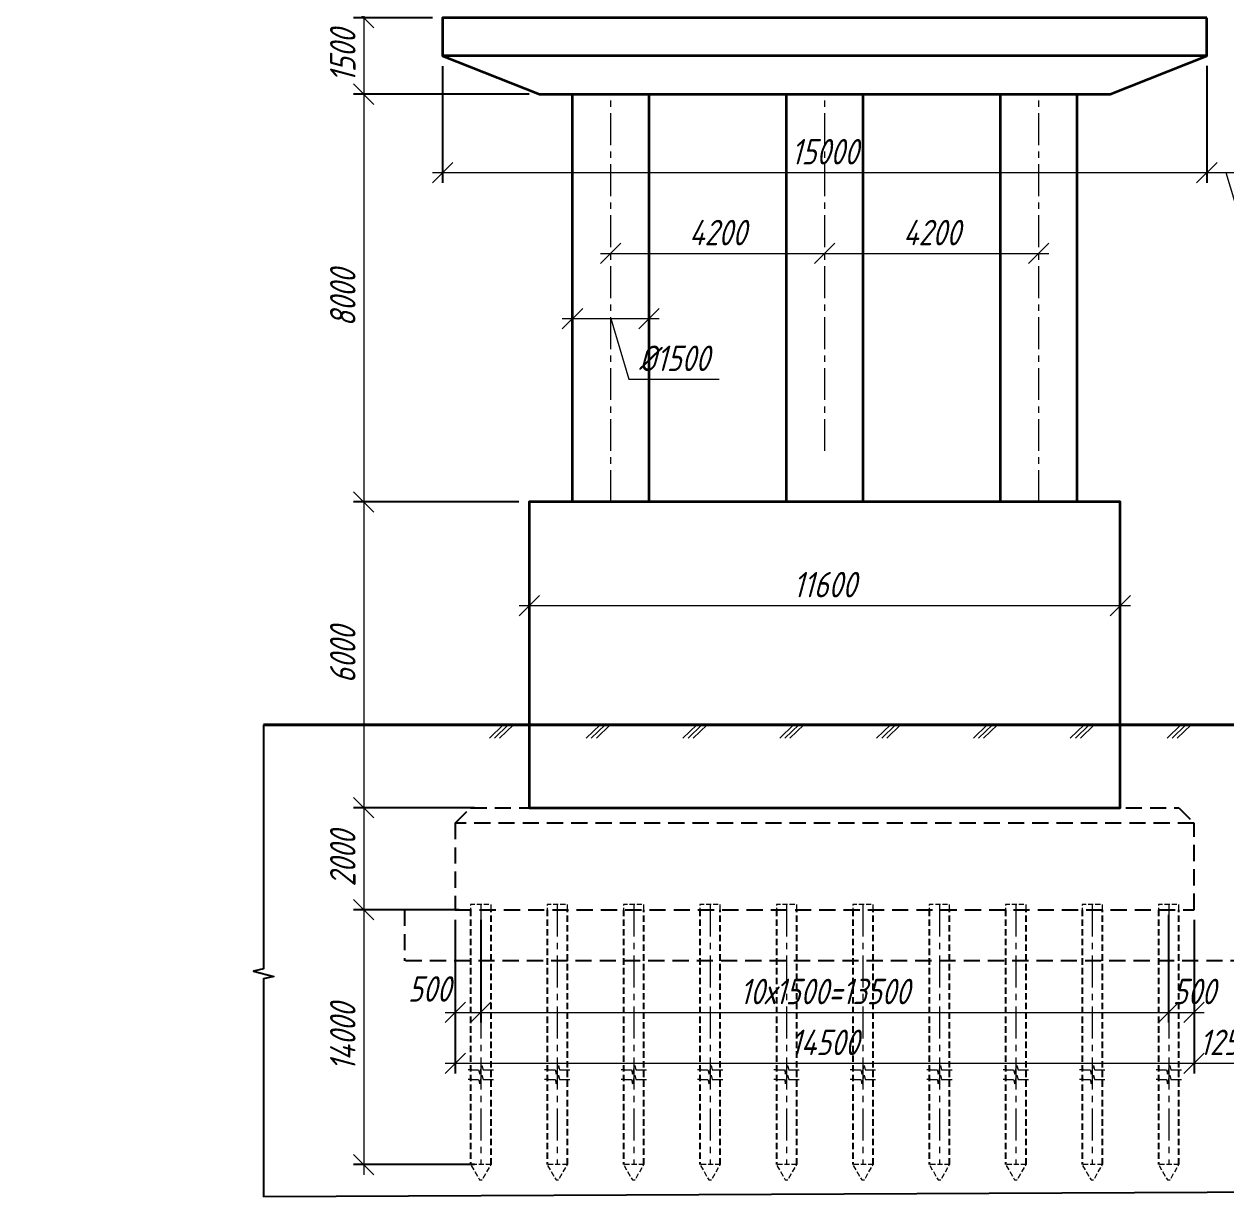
# Model space of a CAD drawing. Header units: millimetres. Extents: x 265754 to 14267433, y -6145605 to 2433772.
# Drawn here: x 7211246 to 7234835, y 15240 to 38347 of the extents above; entities that cross this region are included whole.
import ezdxf
from ezdxf import colors
from ezdxf.entities.mleader import LeaderData, LeaderLine
from ezdxf.math import Vec2, Vec3

# ---------------------------------------------------------------- set-up
doc = ezdxf.new("R2010")
doc.units = ezdxf.units.MM
for name, pattern in [('DASHED', [7, 5, -2, 0]), ('невидимая', [9.525, 6.35, -3.175]), ('осевая', [2, 1.25, -0.25, 0.25, -0.25])]:
    doc.linetypes.add(name, pattern=pattern)
for name, color, linetype, lineweight in [('01_Основные', 7, 'Continuous', 40), ('04_Невидимые', 3, 'Continuous', 13), ('1-Бетон', 106, 'Continuous', 35), ('ИС_Выноска', 3, 'Continuous', 18), ('ИС_Ось', 3, 'осевая', 18), ('ИС_Размер', 3, 'Continuous', 18), ('ИС_Тонкая', 3, 'Continuous', 18)]:
    doc.layers.add(name, color=color, linetype=linetype, lineweight=lineweight)
doc.layers.add('ИС_Невидимая', color=4, linetype='невидимая')
doc.styles.add('0', font='isocpeur.ttf', dxfattribs={"width": 0.8, "oblique": 15})
doc.dimstyles.new('М200', dxfattribs={"dimscale": 200, "dimtxt": 2.5, "dimasz": 2, "dimexe": 1, "dimexo": 1, "dimgap": 0.8, "dimtad": 1, "dimdec": 0, "dimzin": 0, "dimdsep": 46, "dimtxsty": '0', "dimblk": 'OBLIQUE', "dimcen": 0.09, "dimdle": 1, "dimclrd": 256, "dimclre": 256, "dimclrt": 256, "dimadec": 4, "dimazin": 0, "dimtfac": 1, "dimtdec": 0, "dimtmove": 1, "dimatfit": 2, "dimfxl": 1, "dimtolj": 1, "dimtzin": 0, "dimlwd": -1, "dimarcsym": 0})

# ---------------------------------------------------------------- blocks, each defined once
blk = doc.blocks.new('_OBLIQUE')
at = {"color": 0, "linetype": 'ByBlock', "lineweight": -2}
blk.add_line((0.5, 0.5), (-0.5, -0.5), dxfattribs=at)
blk = doc.blocks.new('*D952')
at = {"layer": 'Defpoints', "color": 0, "linetype": 'Continuous', "transparency": 16777216}
for p in [(7222760, 33847), (7226960, 33847), (7226960, 33847)]:
    blk.add_point(p, dxfattribs=at)
at = {"layer": 'ИС_Размер', "transparency": 16777216}
blk.add_line((7222560, 33847), (7227160, 33847), dxfattribs=at)
at = {"layer": 'ИС_Размер', "linetype": 'Continuous', "transparency": 16777216, "xscale": 400, "yscale": 400, "zscale": 400, "rotation": 180}
blk.add_blockref('_OBLIQUE', (7222760, 33847), dxfattribs=at)
at = {"layer": 'ИС_Размер', "linetype": 'Continuous', "transparency": 16777216, "xscale": 400, "yscale": 400, "zscale": 400}
blk.add_blockref('_OBLIQUE', (7226960, 33847), dxfattribs=at)
at = {"layer": 'ИС_Размер', "linetype": 'Continuous', "transparency": 16777216, "insert": (7224860, 34257), "char_height": 500, "attachment_point": 5, "style": '0'}
blk.add_mtext('\\A1;4200', dxfattribs=at)
blk = doc.blocks.new('*D953')
at = {"layer": 'Defpoints', "color": 0, "linetype": 'Continuous', "transparency": 16777216}
for p in [(7226960, 33847), (7231160, 33847), (7231160, 33847)]:
    blk.add_point(p, dxfattribs=at)
at = {"layer": 'ИС_Размер', "transparency": 16777216}
blk.add_line((7226760, 33847), (7231360, 33847), dxfattribs=at)
at = {"layer": 'ИС_Размер', "linetype": 'Continuous', "transparency": 16777216, "xscale": 400, "yscale": 400, "zscale": 400, "rotation": 180}
blk.add_blockref('_OBLIQUE', (7226960, 33847), dxfattribs=at)
at = {"layer": 'ИС_Размер', "linetype": 'Continuous', "transparency": 16777216, "xscale": 400, "yscale": 400, "zscale": 400}
blk.add_blockref('_OBLIQUE', (7231160, 33847), dxfattribs=at)
at = {"layer": 'ИС_Размер', "linetype": 'Continuous', "transparency": 16777216, "insert": (7229060, 34257), "char_height": 500, "attachment_point": 5, "style": '0'}
blk.add_mtext('\\A1;4200', dxfattribs=at)
blk = doc.blocks.new('*D954')
at = {"layer": 'Defpoints', "color": 0, "linetype": 'Continuous', "transparency": 16777216}
for p in [(7221161, 26940), (7232761, 26940), (7232761, 26940)]:
    blk.add_point(p, dxfattribs=at)
at = {"layer": 'ИС_Размер', "transparency": 16777216}
blk.add_line((7220961, 26940), (7232961, 26940), dxfattribs=at)
at = {"layer": 'ИС_Размер', "linetype": 'Continuous', "transparency": 16777216, "xscale": 400, "yscale": 400, "zscale": 400, "rotation": 180}
blk.add_blockref('_OBLIQUE', (7221161, 26940), dxfattribs=at)
at = {"layer": 'ИС_Размер', "linetype": 'Continuous', "transparency": 16777216, "xscale": 400, "yscale": 400, "zscale": 400}
blk.add_blockref('_OBLIQUE', (7232761, 26940), dxfattribs=at)
at = {"layer": 'ИС_Размер', "linetype": 'Continuous', "transparency": 16777216, "insert": (7226961, 27350), "char_height": 500, "attachment_point": 5, "style": '0'}
blk.add_mtext('\\A1;11600', dxfattribs=at)
blk = doc.blocks.new('*D1112')
at = {"layer": 'Defpoints', "color": 0, "linetype": 'Continuous', "transparency": 16777216}
for p in [(7219460, 37722, 5778), (7234460, 37726, 5778), (7234460, 35432)]:
    blk.add_point(p, dxfattribs=at)
at = {"layer": 'ИС_Размер', "lineweight": -2, "transparency": 16777216}
for p, q in [((7219460, 37522), (7219460, 35232)), ((7234460, 37526), (7234460, 35232))]:
    blk.add_line(p, q, dxfattribs=at)
at = {"layer": 'ИС_Размер', "transparency": 16777216}
blk.add_line((7219260, 35432), (7234660, 35432), dxfattribs=at)
at = {"layer": 'ИС_Размер', "linetype": 'Continuous', "transparency": 16777216, "xscale": 400, "yscale": 400, "zscale": 400, "rotation": 180}
blk.add_blockref('_OBLIQUE', (7219460, 35432), dxfattribs=at)
at = {"layer": 'ИС_Размер', "linetype": 'Continuous', "transparency": 16777216, "xscale": 400, "yscale": 400, "zscale": 400}
blk.add_blockref('_OBLIQUE', (7234460, 35432), dxfattribs=at)
at = {"layer": 'ИС_Размер', "linetype": 'Continuous', "transparency": 16777216, "insert": (7226960, 35842), "char_height": 500, "attachment_point": 5, "style": '0'}
blk.add_mtext('\\A1;15000', dxfattribs=at)
blk = doc.blocks.new('*D962')
at = {"layer": 'Defpoints', "color": 0, "linetype": 'Continuous', "transparency": 16777216}
for p in [(7222010, 32761, 5778), (7223510, 32761, 5778), (7223510, 32570)]:
    blk.add_point(p, dxfattribs=at)
at = {"layer": 'ИС_Размер', "transparency": 16777216}
for p, q in [((7221810, 32570), (7223710, 32570)), ((7222760, 32570), (7223117, 31380)), ((7223117, 31380), (7224891, 31380))]:
    blk.add_line(p, q, dxfattribs=at)
at = {"layer": 'ИС_Размер', "lineweight": -2, "transparency": 16777216}
for p, q in [((7222010, 32561), (7222010, 32370)), ((7223510, 32561), (7223510, 32370))]:
    blk.add_line(p, q, dxfattribs=at)
at = {"layer": 'ИС_Размер', "linetype": 'Continuous', "transparency": 16777216, "xscale": 400, "yscale": 400, "zscale": 400, "rotation": 180}
blk.add_blockref('_OBLIQUE', (7222010, 32570), dxfattribs=at)
at = {"layer": 'ИС_Размер', "linetype": 'Continuous', "transparency": 16777216, "xscale": 400, "yscale": 400, "zscale": 400}
blk.add_blockref('_OBLIQUE', (7223510, 32570), dxfattribs=at)
at = {"layer": 'ИС_Размер', "linetype": 'Continuous', "transparency": 16777216, "insert": (7224004, 31790), "char_height": 500, "attachment_point": 5, "style": '0'}
blk.add_mtext('\\A1;%%C1500', dxfattribs=at)
blk = doc.blocks.new('*D1109')
at = {"layer": 'Defpoints', "color": 0, "linetype": 'Continuous', "transparency": 16777216}
for p in [(7220285, 22972, 5778), (7217912, 20972), (7219986, 20972, 5778)]:
    blk.add_point(p, dxfattribs=at)
at = {"layer": 'ИС_Размер', "transparency": 16777216}
blk.add_line((7217912, 23172), (7217912, 20772), dxfattribs=at)
at = {"layer": 'ИС_Размер', "lineweight": -2, "transparency": 16777216}
for p, q in [((7220085, 22972), (7217712, 22972)), ((7219786, 20972), (7217712, 20972))]:
    blk.add_line(p, q, dxfattribs=at)
at = {"layer": 'ИС_Размер', "linetype": 'Continuous', "transparency": 16777216, "xscale": 400, "yscale": 400, "zscale": 400}
for p, rotation in [((7217912, 22972), 90), ((7217912, 20972), 270)]:
    blk.add_blockref('_OBLIQUE', p, dxfattribs=dict(at, rotation=rotation))
at = {"layer": 'ИС_Размер', "linetype": 'Continuous', "transparency": 16777216, "insert": (7217502, 21972), "char_height": 500, "attachment_point": 5, "rotation": 90, "style": '0'}
blk.add_mtext('\\A1;2000', dxfattribs=at)
blk = doc.blocks.new('*D1116')
at = {"layer": 'Defpoints', "color": 0, "linetype": 'Continuous', "transparency": 16777216}
for p in [(7235210, 38222, 5778), (7234460, 37722, 5778), (7235210, 35432)]:
    blk.add_point(p, dxfattribs=at)
at = {"layer": 'ИС_Размер', "lineweight": -2, "transparency": 16777216}
for p, q in [((7235210, 38022), (7235210, 35232)), ((7234460, 37522), (7234460, 35232))]:
    blk.add_line(p, q, dxfattribs=at)
at = {"layer": 'ИС_Размер', "transparency": 16777216}
for p, q in [((7234260, 35432), (7235410, 35432)), ((7234835, 35432), (7235192, 34242)), ((7235192, 34242), (7236406, 34242))]:
    blk.add_line(p, q, dxfattribs=at)
at = {"layer": 'ИС_Размер', "linetype": 'Continuous', "transparency": 16777216, "xscale": 400, "yscale": 400, "zscale": 400, "rotation": 180}
blk.add_blockref('_OBLIQUE', (7234460, 35432), dxfattribs=at)
at = {"layer": 'ИС_Размер', "linetype": 'Continuous', "transparency": 16777216, "xscale": 400, "yscale": 400, "zscale": 400}
blk.add_blockref('_OBLIQUE', (7235210, 35432), dxfattribs=at)
at = {"layer": 'ИС_Размер', "linetype": 'Continuous', "transparency": 16777216, "insert": (7235799, 34652), "char_height": 500, "attachment_point": 5, "style": '0'}
blk.add_mtext('\\A1;750', dxfattribs=at)
blk = doc.blocks.new('*D1127')
at = {"layer": 'Defpoints', "color": 0, "linetype": 'Continuous', "transparency": 16777216}
for p in [(7218710, 20972, 5778), (7217912, 15972), (7220287, 15972, 5778)]:
    blk.add_point(p, dxfattribs=at)
at = {"layer": 'ИС_Размер', "transparency": 16777216}
blk.add_line((7217912, 21172), (7217912, 15772), dxfattribs=at)
at = {"layer": 'ИС_Размер', "lineweight": -2, "transparency": 16777216}
for p, q in [((7218510, 20972), (7217712, 20972)), ((7220087, 15972), (7217712, 15972))]:
    blk.add_line(p, q, dxfattribs=at)
at = {"layer": 'ИС_Размер', "linetype": 'Continuous', "transparency": 16777216, "xscale": 400, "yscale": 400, "zscale": 400}
for p, rotation in [((7217912, 20972), 90), ((7217912, 15972), 270)]:
    blk.add_blockref('_OBLIQUE', p, dxfattribs=dict(at, rotation=rotation))
at = {"layer": 'ИС_Размер', "linetype": 'Continuous', "transparency": 16777216, "insert": (7217502, 18472), "char_height": 500, "attachment_point": 5, "rotation": 90, "style": '0'}
blk.add_mtext('\\A1;14000', dxfattribs=at)
blk = doc.blocks.new('*D1128')
at = {"layer": 'Defpoints', "color": 0, "linetype": 'Continuous', "transparency": 16777216}
for p in [(7219460, 38472, 5778), (7217912, 36972), (7221360, 36972, 5778)]:
    blk.add_point(p, dxfattribs=at)
at = {"layer": 'ИС_Размер', "lineweight": -2, "transparency": 16777216}
for p, q in [((7219260, 38472), (7217712, 38472)), ((7221160, 36972), (7217712, 36972))]:
    blk.add_line(p, q, dxfattribs=at)
at = {"layer": 'ИС_Размер', "transparency": 16777216}
blk.add_line((7217912, 38672), (7217912, 36772), dxfattribs=at)
at = {"layer": 'ИС_Размер', "linetype": 'Continuous', "transparency": 16777216, "xscale": 400, "yscale": 400, "zscale": 400}
for p, rotation in [((7217912, 38472), 90), ((7217912, 36972), 270)]:
    blk.add_blockref('_OBLIQUE', p, dxfattribs=dict(at, rotation=rotation))
at = {"layer": 'ИС_Размер', "linetype": 'Continuous', "transparency": 16777216, "insert": (7217502, 37722), "char_height": 500, "attachment_point": 5, "rotation": 90, "style": '0'}
blk.add_mtext('\\A1;1500', dxfattribs=at)
blk = doc.blocks.new('*D1129')
at = {"layer": 'Defpoints', "color": 0, "linetype": 'Continuous', "transparency": 16777216}
for p in [(7221360, 36972, 5778), (7217912, 28972), (7221160, 28972, 5778)]:
    blk.add_point(p, dxfattribs=at)
at = {"layer": 'ИС_Размер', "transparency": 16777216}
blk.add_line((7217912, 37172), (7217912, 28772), dxfattribs=at)
at = {"layer": 'ИС_Размер', "lineweight": -2, "transparency": 16777216}
for p, q in [((7221160, 36972), (7217712, 36972)), ((7220960, 28972), (7217712, 28972))]:
    blk.add_line(p, q, dxfattribs=at)
at = {"layer": 'ИС_Размер', "linetype": 'Continuous', "transparency": 16777216, "xscale": 400, "yscale": 400, "zscale": 400}
for p, rotation in [((7217912, 36972), 90), ((7217912, 28972), 270)]:
    blk.add_blockref('_OBLIQUE', p, dxfattribs=dict(at, rotation=rotation))
at = {"layer": 'ИС_Размер', "linetype": 'Continuous', "transparency": 16777216, "insert": (7217502, 32972), "char_height": 500, "attachment_point": 5, "rotation": 90, "style": '0'}
blk.add_mtext('\\A1;8000', dxfattribs=at)
blk = doc.blocks.new('*D1130')
at = {"layer": 'Defpoints', "color": 0, "linetype": 'Continuous', "transparency": 16777216}
for p in [(7221160, 28972, 5778), (7217912, 22972), (7220285, 22972, 5778)]:
    blk.add_point(p, dxfattribs=at)
at = {"layer": 'ИС_Размер', "transparency": 16777216}
blk.add_line((7217912, 29172), (7217912, 22772), dxfattribs=at)
at = {"layer": 'ИС_Размер', "lineweight": -2, "transparency": 16777216}
for p, q in [((7220960, 28972), (7217712, 28972)), ((7220085, 22972), (7217712, 22972))]:
    blk.add_line(p, q, dxfattribs=at)
at = {"layer": 'ИС_Размер', "linetype": 'Continuous', "transparency": 16777216, "xscale": 400, "yscale": 400, "zscale": 400}
for p, rotation in [((7217912, 28972), 90), ((7217912, 22972), 270)]:
    blk.add_blockref('_OBLIQUE', p, dxfattribs=dict(at, rotation=rotation))
at = {"layer": 'ИС_Размер', "linetype": 'Continuous', "transparency": 16777216, "insert": (7217502, 25972), "char_height": 500, "attachment_point": 5, "rotation": 90, "style": '0'}
blk.add_mtext('\\A1;6000', dxfattribs=at)
blk = doc.blocks.new('земля')
at = {"layer": '04_Невидимые', "ltscale": 1000}
for points in [[(-536, -536), (0, 0)], [(-336, -536), (200, 0)], [(-136, -536), (400, 0)]]:
    blk.add_lwpolyline(points, dxfattribs=at)
blk = doc.blocks.new('*U943')
at = {"layer": '04_Невидимые', "xscale": 0.5000000000000201, "yscale": 0.5000000000000201, "zscale": 0.5000000000000201, "rotation": 359.2773730583461}
blk.add_blockref('земля', (36, 134), dxfattribs=at)
blk = doc.blocks.new('*U944')
at = {"color": 0, "linetype": 'ByBlock', "lineweight": -2, "transparency": 16777216}
for p in [(0, 0), (1900, 0), (3800, 0), (5700, 0), (7600, 0), (9500, 0), (11400, 0), (13300, 0)]:
    blk.add_blockref('*U943', p, dxfattribs=at)
blk = doc.blocks.new('*D1180')
at = {"layer": 'Defpoints', "color": 0, "linetype": 'Continuous', "transparency": 16777216}
for p in [(7219710, 20972, 5778), (7234210, 20972, 5778), (7234210, 17960)]:
    blk.add_point(p, dxfattribs=at)
at = {"layer": 'ИС_Размер', "lineweight": -2, "transparency": 16777216}
for p, q in [((7219710, 20772), (7219710, 17760)), ((7234210, 20772), (7234210, 17760))]:
    blk.add_line(p, q, dxfattribs=at)
at = {"layer": 'ИС_Размер', "transparency": 16777216}
blk.add_line((7219510, 17960), (7234410, 17960), dxfattribs=at)
at = {"layer": 'ИС_Размер', "linetype": 'Continuous', "transparency": 16777216, "xscale": 400, "yscale": 400, "zscale": 400, "rotation": 180}
blk.add_blockref('_OBLIQUE', (7219710, 17960), dxfattribs=at)
at = {"layer": 'ИС_Размер', "linetype": 'Continuous', "transparency": 16777216, "xscale": 400, "yscale": 400, "zscale": 400}
blk.add_blockref('_OBLIQUE', (7234210, 17960), dxfattribs=at)
at = {"layer": 'ИС_Размер', "linetype": 'Continuous', "transparency": 16777216, "insert": (7226960, 18370), "char_height": 500, "attachment_point": 5, "style": '0'}
blk.add_mtext('\\A1;14500', dxfattribs=at)
blk = doc.blocks.new('*D1181')
at = {"layer": 'Defpoints', "color": 0, "linetype": 'Continuous', "transparency": 16777216}
for p in [(7219710, 20972), (7220210, 20972), (7220210, 18958)]:
    blk.add_point(p, dxfattribs=at)
at = {"layer": 'ИС_Размер', "lineweight": -2, "transparency": 16777216}
for p, q in [((7219710, 20772), (7219710, 18758)), ((7220210, 20772), (7220210, 18758))]:
    blk.add_line(p, q, dxfattribs=at)
at = {"layer": 'ИС_Размер', "transparency": 16777216}
blk.add_line((7219510, 18958), (7220410, 18958), dxfattribs=at)
at = {"layer": 'ИС_Размер', "linetype": 'Continuous', "transparency": 16777216, "xscale": 400, "yscale": 400, "zscale": 400, "rotation": 180}
blk.add_blockref('_OBLIQUE', (7219710, 18958), dxfattribs=at)
at = {"layer": 'ИС_Размер', "linetype": 'Continuous', "transparency": 16777216, "xscale": 400, "yscale": 400, "zscale": 400}
blk.add_blockref('_OBLIQUE', (7220210, 18958), dxfattribs=at)
at = {"layer": 'ИС_Размер', "linetype": 'Continuous', "transparency": 16777216, "insert": (7219199, 19418), "char_height": 500, "attachment_point": 5, "style": '0'}
blk.add_mtext('\\A1;500', dxfattribs=at)
blk = doc.blocks.new('*D1182')
at = {"layer": 'Defpoints', "color": 0, "linetype": 'Continuous', "transparency": 16777216}
for p in [(7220210, 20972), (7233710, 20972), (7233710, 18958)]:
    blk.add_point(p, dxfattribs=at)
at = {"layer": 'ИС_Размер', "lineweight": -2, "transparency": 16777216}
for p, q in [((7220210, 20772), (7220210, 18758)), ((7233710, 20772), (7233710, 18758))]:
    blk.add_line(p, q, dxfattribs=at)
at = {"layer": 'ИС_Размер', "transparency": 16777216}
blk.add_line((7220010, 18958), (7233910, 18958), dxfattribs=at)
at = {"layer": 'ИС_Размер', "linetype": 'Continuous', "transparency": 16777216, "xscale": 400, "yscale": 400, "zscale": 400, "rotation": 180}
blk.add_blockref('_OBLIQUE', (7220210, 18958), dxfattribs=at)
at = {"layer": 'ИС_Размер', "linetype": 'Continuous', "transparency": 16777216, "xscale": 400, "yscale": 400, "zscale": 400}
blk.add_blockref('_OBLIQUE', (7233710, 18958), dxfattribs=at)
at = {"layer": 'ИС_Размер', "linetype": 'Continuous', "transparency": 16777216, "insert": (7226960, 19368), "char_height": 500, "width": 2082.04, "attachment_point": 5, "style": '0'}
blk.add_mtext('\\A1;10х1500=13500', dxfattribs=at)
blk = doc.blocks.new('*D1183')
at = {"layer": 'Defpoints', "color": 0, "linetype": 'Continuous', "transparency": 16777216}
for p in [(7234210, 20972), (7235460, 20972), (7235460, 17960)]:
    blk.add_point(p, dxfattribs=at)
at = {"layer": 'ИС_Размер', "lineweight": -2, "transparency": 16777216}
for p, q in [((7234210, 20772), (7234210, 17760)), ((7235460, 20772), (7235460, 17760))]:
    blk.add_line(p, q, dxfattribs=at)
at = {"layer": 'ИС_Размер', "transparency": 16777216}
blk.add_line((7234010, 17960), (7235660, 17960), dxfattribs=at)
at = {"layer": 'ИС_Размер', "linetype": 'Continuous', "transparency": 16777216, "xscale": 400, "yscale": 400, "zscale": 400, "rotation": 180}
blk.add_blockref('_OBLIQUE', (7234210, 17960), dxfattribs=at)
at = {"layer": 'ИС_Размер', "linetype": 'Continuous', "transparency": 16777216, "xscale": 400, "yscale": 400, "zscale": 400}
blk.add_blockref('_OBLIQUE', (7235460, 17960), dxfattribs=at)
at = {"layer": 'ИС_Размер', "linetype": 'Continuous', "transparency": 16777216, "insert": (7234835, 18370), "char_height": 500, "attachment_point": 5, "style": '0'}
blk.add_mtext('\\A1;1250', dxfattribs=at)
blk = doc.blocks.new('*D1184')
at = {"layer": 'Defpoints', "color": 0, "linetype": 'Continuous', "transparency": 16777216}
for p in [(7233710, 21072, 5778), (7234210, 20972, 5778), (7234210, 18958)]:
    blk.add_point(p, dxfattribs=at)
at = {"layer": 'ИС_Размер', "lineweight": -2, "transparency": 16777216}
for p, q in [((7233710, 20872), (7233710, 18758)), ((7234210, 20772), (7234210, 18758))]:
    blk.add_line(p, q, dxfattribs=at)
at = {"layer": 'ИС_Размер', "transparency": 16777216}
blk.add_line((7233510, 18958), (7234410, 18958), dxfattribs=at)
at = {"layer": 'ИС_Размер', "linetype": 'Continuous', "transparency": 16777216, "xscale": 400, "yscale": 400, "zscale": 400, "rotation": 180}
blk.add_blockref('_OBLIQUE', (7233710, 18958), dxfattribs=at)
at = {"layer": 'ИС_Размер', "linetype": 'Continuous', "transparency": 16777216, "xscale": 400, "yscale": 400, "zscale": 400}
blk.add_blockref('_OBLIQUE', (7234210, 18958), dxfattribs=at)
at = {"layer": 'ИС_Размер', "linetype": 'Continuous', "transparency": 16777216, "insert": (7234210, 19368), "char_height": 500, "attachment_point": 5, "style": '0'}
blk.add_mtext('\\A1;500', dxfattribs=at)
blk = doc.blocks.new('*U945')
at = {"color": 0, "linetype": 'ByBlock', "lineweight": -2}
for p, q in [((5.36, 0), (0, 0)), ((14.21, 0), (8.86, 0)), ((14.21, 0), (17.21, 0)), ((0, 0), (-3, 0))]:
    blk.add_line(p, q, dxfattribs=at)
blk.add_lwpolyline([(8.86, 0), (7.98, -3.5), (6.23, 3.5), (5.36, 0)], dxfattribs=at)
blk = doc.blocks.new('*U946')
at = {"color": 0, "linetype": 'ByBlock', "lineweight": -2}
for p, q in [((5.36, 0), (0, 0)), ((14.21, 0), (8.86, 0)), ((14.21, 0), (17.21, 0)), ((0, 0), (-3, 0))]:
    blk.add_line(p, q, dxfattribs=at)
blk.add_lwpolyline([(8.86, 0), (7.98, -3.5), (6.23, 3.5), (5.36, 0)], dxfattribs=at)
blk = doc.blocks.new('*U1247')
at = {"layer": '04_Невидимые', "color": 4, "linetype": 'DASHED', "ltscale": 20, "flags": 128}
for points in [[(200, 2600), (200, 2700), (-200, 2700), (-200, 2600)], [(200, -2400), (-200, -2400), (-24, -2700), (26, -2700), (200, -2400)]]:
    blk.add_lwpolyline(points, dxfattribs=at)
at = {"layer": 'ИС_Невидимая', "ltscale": 20}
for points in [[(-200, 2600), (-200, -2400)], [(200, -2400), (200, 2600)]]:
    blk.add_lwpolyline(points, dxfattribs=at)
at = {"layer": 'ИС_Ось', "ltscale": 500, "flags": 128}
blk.add_lwpolyline([(0, 2700), (0, -2400)], dxfattribs=at)
at = {"layer": 'ИС_Тонкая', "xscale": -24.62300410485155, "yscale": 24.62300410485155, "zscale": 24.62300410485155}
for name, p in [('*U945', (175, -539)), ('*U946', (175, -732))]:
    blk.add_blockref(name, p, dxfattribs=at)
blk = doc.blocks.new('*U1248')
at = {"layer": '1-Бетон', "color": 0, "linetype": 'ByBlock', "lineweight": -2, "transparency": 16777216}
for p in [(0, 0), (1500, 0), (3000, 0), (4500, 0), (6000, 0), (7500, 0), (9000, 0), (10500, 0), (12000, 0), (13500, 0)]:
    blk.add_blockref('*U1247', p, dxfattribs=at)

msp = doc.modelspace()

# ---------------------------------------------------------------- linework, layer by layer
at = {"color": 0, "linetype": 'ByBlock', "lineweight": -2, "ltscale": 0.5, "elevation": 22652.4728}
for points in [[(7215948.5048, 24601.4313), (7215948.5149, 19813.1872), (7215750.8674, 19763.7753), (7216146.1624, 19664.9516), (7215948.5149, 19615.5397), (7215948.5149, 15338.3906)], [(7254320.1219, 15437.2144), (7237507.9793, 15437.2144), (7237458.5675, 15634.8619), (7237359.7437, 15239.5669), (7237310.3318, 15437.2144), (7215948.5149, 15338.3906)]]:
    msp.add_lwpolyline(points, dxfattribs=at)
at = {"layer": '01_Основные', "elevation": 22652.4728}
msp.add_lwpolyline([(7215948.5048, 24601.4313), (7254320.1219, 24601.4313)], dxfattribs=at)
at = {"layer": '1-Бетон', "elevation": 5778.159}
for points in [[(7234459.8757, 38472.3113), (7219460.0536, 38472.3113), (7219460.2314, 37722.3113), (7221360.4092, 36972.3113), (7232560.2314, 36972.3113), (7234460.0536, 37722.3113)], [(7222010.4092, 36972.3113), (7223510.4092, 36972.3113), (7223510.4092, 28972.3113), (7222010.4092, 28972.3113)], [(7226210.4092, 36972.3113), (7227710.4092, 36972.3113), (7227710.4092, 28972.3113), (7226210.4092, 28972.3113)], [(7230410.4092, 36972.3113), (7231910.4092, 36972.3113), (7231910.4092, 28972.3113), (7230410.4092, 28972.3113)], [(7221160.4092, 22972.2458), (7232760.4092, 22972.2458), (7232760.0536, 28972.3113), (7221160.0536, 28972.3113)]]:
    msp.add_lwpolyline(points, close=True, dxfattribs=at)
msp.add_lwpolyline([(7234460.0536, 37722.3113), (7219460.2314, 37722.3113)], dxfattribs=at)
at = {"layer": 'ИС_Невидимая', "ltscale": 50, "elevation": 5778.159}
for points in [[(7234209.6979, 22672.2477), (7219709.6979, 22672.1327), (7220009.3423, 22972.1289), (7233909.6979, 22972.2477)], [(7219710.0536, 20972.2477), (7234210.0536, 20972.2477), (7234209.6979, 22672.2477), (7219709.6979, 22672.2477)]]:
    msp.add_lwpolyline(points, close=True, dxfattribs=at)
for points in [[(7219710.4487, 20972.2477), (7218710.4487, 20972.2477), (7218710.4487, 19972.2477)], [(7250960.2314, 19972.2477), (7218710.4487, 19972.2477)]]:
    msp.add_lwpolyline(points, dxfattribs=at)
at = {"layer": 'ИС_Ось', "ltscale": 500}
for p, q in [((7222760.4092, 28972.3113, 5778.159), (7222760.4092, 36972.3113, 5778.159)), ((7226960.4092, 29972.3113, 5778.159), (7226960.4092, 36972.3113, 5778.159)), ((7231160.4092, 28972.3113, 5778.159), (7231160.4092, 36972.3113, 5778.159))]:
    msp.add_line(p, q, dxfattribs=at)

# ---------------------------------------------------------------- block references
at = {"color": 1}
msp.add_blockref('*U944', (7220614.2405, 24468.3127, 22652.4728), dxfattribs=at)
at = {"layer": '1-Бетон'}
msp.add_blockref('*U1248', (7220211.1818, 18372.339, 5778.159), dxfattribs=at)

# ---------------------------------------------------------------- dimensions: what is measured, and where the dimension line sits
at = {"layer": 'ИС_Размер', "linetype": 'Continuous'}
for base, p1, p2, picture, middle in [((7217912.0107, 36972.3113), (7219460.0536, 38472.3113, 5778.159), (7221360.4092, 36972.3113, 5778.159), '*D1128', (7217502.0107, 37722.3113)), ((7217911.655, 28972.3113), (7221360.4092, 36972.3113, 5778.159), (7221160.0536, 28972.3113, 5778.159), '*D1129', (7217501.655, 32972.3113)), ((7217912.0107, 22972.2439), (7221160.0536, 28972.3113, 5778.159), (7220285.4714, 22972.2439, 5778.159), '*D1130', (7217502.0107, 25972.2776)), ((7217912.0107, 20972.2477), (7220285.4714, 22972.2439, 5778.159), (7219986.1827, 20972.2477, 5778.159), '*D1109', (7217502.0107, 21972.2458))]:
    dim = msp.add_linear_dim(base=base, p1=p1, p2=p2, angle=90, dimstyle='М200', dxfattribs=at)
    dim.commit()
    dim.dimension.update_dxf_attribs({"geometry": picture, "text_midpoint": middle})
for base, p1, p2, picture, middle in [((7235209.7868, 35432.4809), (7234460.0536, 37722.3113, 5778.159), (7235209.7868, 38222.3113, 5778.159), '*D1116', (7235351.9202, 34652.4809)), ((7234460.0527, 35432.4809), (7219460.2314, 37722.335, 5778.159), (7234460.0527, 37725.8677, 5778.159), '*D1112', (7226960.142, 35842.4809)), ((7226960.0536, 33846.9786, 5778.159), (7222760.4092, 33846.9786, 5778.159), (7226960.0536, 33846.9786, 5778.159), '*D952', (7224860.2314, 34256.9786, 5778.159)), ((7231160.4092, 33846.9786, 5778.159), (7226960.0536, 33846.9786, 5778.159), (7231160.4092, 33846.9786, 5778.159), '*D953', (7229060.2314, 34256.9786, 5778.159)), ((7232760.546, 26939.6997, 5778.159), (7221160.5461, 26939.6997, 5778.159), (7232760.546, 26939.6997, 5778.159), '*D954', (7226960.546, 27349.6997, 5778.159)), ((7234210.0536, 17959.9836), (7219709.9152, 20972.2477, 5778.159), (7234210.0536, 20972.2477, 5778.159), '*D1180', (7226959.9844, 18369.9836))]:
    dim = msp.add_linear_dim(base=base, p1=p1, p2=p2, dimstyle='М200', dxfattribs=at)
    dim.commit()
    dim.dimension.update_dxf_attribs({"geometry": picture, "text_midpoint": middle})
for base, p1, p2, text, picture, middle in [((7223510.4092, 32570.0127), (7222010.4092, 32760.8228, 5778.159), (7223510.4092, 32760.8228, 5778.159), '%%C<>', '*D962', (7223277.4092, 31790.0127)), ((7233710.0565, 18958.1476, 5778.159), (7220210.0565, 20972.2477, 5778.159), (7233710.0565, 20972.2477, 5778.159), '10х1500=<>', '*D1182', (7226960.0565, 19368.1476, 5778.159))]:
    dim = msp.add_linear_dim(base=base, p1=p1, p2=p2, text=text, dimstyle='М200', dxfattribs=at)
    dim.commit()
    dim.dimension.update_dxf_attribs({"geometry": picture, "text_midpoint": middle})
dim = msp.add_linear_dim(base=(7217912.0107, 15972.2476), p1=(7218710.4487, 20972.2477, 5778.159), p2=(7220286.6039, 15972.2476, 5778.159), angle=90, text='14000', dimstyle='М200', dxfattribs=at)
dim.commit()
dim.dimension.update_dxf_attribs({"geometry": '*D1127', "text_midpoint": (7217502.0107, 18472.2476)})
for base, p1, p2, picture, middle in [((7234210.0536, 18957.9916), (7233710.0536, 21072.2767, 5778.159), (7234210.0536, 20972.2477, 5778.159), '*D1184', (7234210.0536, 18957.9916)), ((7220210.0565, 18958.1476, 5778.159), (7219710.0536, 20972.2477, 5778.159), (7220210.0565, 20972.2477, 5778.159), '*D1181', (7219198.5265, 19008.0235, 5778.159)), ((7235459.6485, 17959.9836, 5778.159), (7234210.0535, 20972.3537, 5778.159), (7235459.6485, 20972.2477, 5778.159), '*D1183', (7234834.851, 17959.9836, 5778.159))]:
    dim = msp.add_linear_dim(base=base, p1=p1, p2=p2, dimstyle='М200', dxfattribs=at)
    dim.commit()
    dim.dimension.update_dxf_attribs({"geometry": picture, "text_midpoint": middle, "dimtype": 160})

# ---------------------------------------------------------------- leaders
at = {"layer": 'ИС_Выноска', "ltscale": 0.5}
ml = msp.add_multileader_mtext('Standard', dxfattribs=at)
ml.set_content('\\A1;Асфальтобетон ЩМА-16 по ГОСТ 58406.1 на ПБВ60 по ГОСТ 52056-2003                            -50мм\\PАсфальтобетон А22 Нт по ГОСТ 58406.2-2020 на БНД 50/70 по ГОСТ 33133-2020               -60мм\\PГидроизоляция Техноэластмост Б             -5 мм\\PВыравнивающий слой                      -min 30 мм', color=256, style='0')
ml.set_leader_properties(color=256, linetype='ByLayer', lineweight=-1)
ml.build(insert=Vec2(0, 0))
ml.multileader.update_dxf_attribs({"text_left_attachment_type": 6, "text_right_attachment_type": 6, "dogleg_length": 0.36, "arrow_head_size": 450, "scale": 75})
ctx = ml.context
ctx.base_point, ctx.scale, ctx.char_height, ctx.arrow_head_size, ctx.landing_gap_size, ctx.plane_origin, ctx.plane_x_axis, ctx.plane_y_axis = Vec3(7167638.1646, 44442.7952), 75, 500, 450, 18, Vec3(7167058.0572, 73468.2411), Vec3(1, 0.0000000247), Vec3(-0.0000000247, 1)
ctx.left_attachment, ctx.right_attachment = 6, 6
notes = []
notes.append((ctx, [(0, (1, 1, 0), (7167566.1646, 44442.7952), (1, 0.0000000247), 72, [(0, [(7167566.1646, 33960.0928)], 0, [])])]))
ctx.mtext.insert, ctx.mtext.text_direction, ctx.mtext.rotation, ctx.mtext.width, ctx.mtext.flow_direction = Vec3(7167656.1646, 45092.7952), Vec3(1, 0.0000000247), 0.0000000247, 14306.378366, 5
for ctx, leaders in notes:
    for number, flags, end, landing, length, lines in leaders:
        leader = LeaderData()
        leader.index, (leader.has_last_leader_line, leader.has_dogleg_vector, leader.attachment_direction) = number, flags
        leader.last_leader_point, leader.dogleg_vector, leader.dogleg_length = Vec3(end), Vec3(landing), length
        for number, points, colour, breaks in lines:
            line = LeaderLine()
            line.index, line.vertices, line.color, line.breaks = number, Vec3.list(points), colors.encode_raw_color(colour), breaks
            leader.lines.append(line)
        ctx.leaders.append(leader)

doc.saveas('drawing.dxf')
